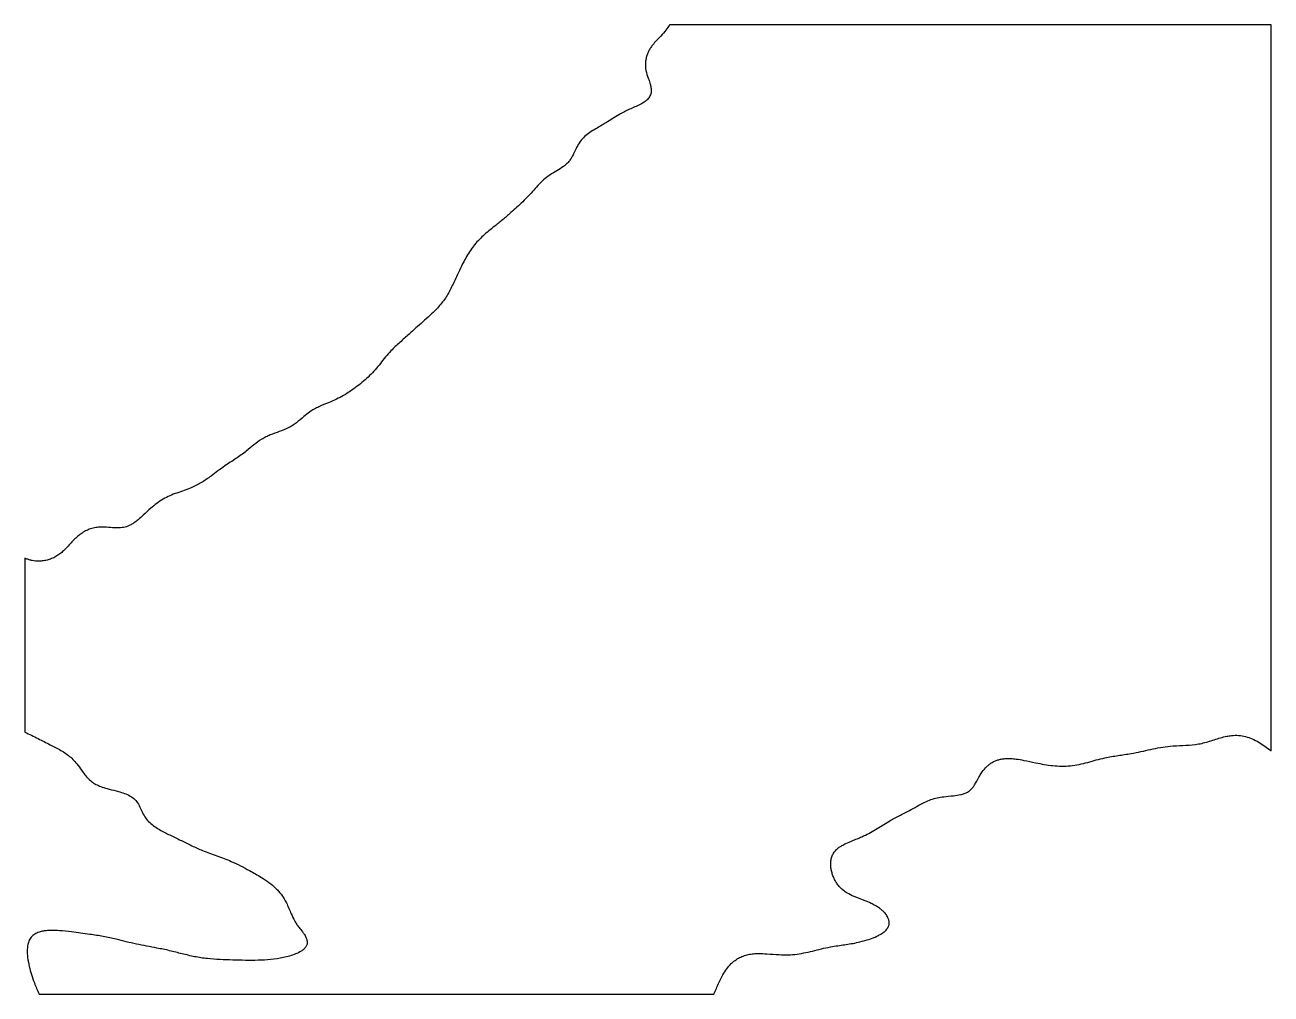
# Model space of a CAD drawing. Header units: millimetres. Extents: x 0 to 180, y -140 to 0.
import ezdxf

# ---------------------------------------------------------------- set-up
doc = ezdxf.new("R2010")
doc.units = ezdxf.units.MM
doc.layers.add('outline', color=7, linetype='Continuous')

msp = doc.modelspace()

# ---------------------------------------------------------------- linework, layer by layer
at = {"layer": 'outline'}
for p, q in [((180, 0), (93.1, 0)), ((180, -104.84), (180, 0)), ((0, -77.02), (0, -102.17)), ((2.06, -140), (99.53, -140))]:
    msp.add_line(p, q, dxfattribs=at)
for points, knots in [([(93.1, 0), (93.06, -0.07), (93.02, -0.14), (92.82, -0.46), (92.64, -0.7), (92.2, -1.25), (91.93, -1.55), (91.46, -2.03), (91.27, -2.22), (90.91, -2.61), (90.73, -2.81), (90.46, -3.17), (90.36, -3.31), (90.18, -3.62), (90.09, -3.78), (89.94, -4.1), (89.88, -4.27), (89.77, -4.61), (89.72, -4.79), (89.66, -5.14), (89.63, -5.32), (89.61, -5.69), (89.62, -5.87), (89.64, -6.23), (89.67, -6.41), (89.78, -6.97), (89.91, -7.33), (90.12, -7.93), (90.2, -8.16), (90.32, -8.56), (90.37, -8.71), (90.42, -8.98), (90.44, -9.08), (90.46, -9.29), (90.47, -9.4), (90.46, -9.61), (90.45, -9.71), (90.42, -9.92), (90.39, -10.02), (90.31, -10.21), (90.27, -10.3), (90.16, -10.48), (90.1, -10.56), (89.97, -10.72), (89.89, -10.8), (89.74, -10.94), (89.66, -11.01), (89.41, -11.19), (89.23, -11.3), (88.81, -11.53), (88.55, -11.65), (88.04, -11.88), (87.78, -11.99), (87.27, -12.22), (87.02, -12.33), (86.52, -12.58), (86.27, -12.71), (85.71, -13.03), (85.39, -13.22), (84.77, -13.62), (84.46, -13.82), (83.93, -14.14), (83.72, -14.27), (83.3, -14.52), (83.08, -14.65), (82.59, -14.93), (82.3, -15.1), (81.74, -15.44), (81.47, -15.63), (80.96, -16.03), (80.71, -16.24), (80.28, -16.73), (80.09, -16.99), (79.82, -17.46), (79.72, -17.66), (79.49, -18.12), (79.37, -18.38), (79.16, -18.82), (79.07, -18.99), (78.87, -19.33), (78.76, -19.49), (78.52, -19.79), (78.39, -19.93), (78.11, -20.2), (77.96, -20.33), (77.49, -20.68), (77.16, -20.88), (76.49, -21.28), (76.16, -21.47), (75.51, -21.9), (75.2, -22.13), (74.62, -22.65), (74.35, -22.93), (73.82, -23.5), (73.56, -23.79), (73.04, -24.37), (72.78, -24.65), (72.25, -25.2), (71.98, -25.47), (71.42, -26), (71.13, -26.26), (70.56, -26.77), (70.27, -27.03), (69.59, -27.63), (69.21, -27.97), (68.41, -28.63), (68.01, -28.96), (67.33, -29.5), (67.06, -29.71), (66.53, -30.16), (66.27, -30.38), (65.77, -30.86), (65.52, -31.1), (65.07, -31.61), (64.85, -31.88), (64.23, -32.71), (63.88, -33.3), (63.33, -34.31), (63.12, -34.73), (62.71, -35.56), (62.51, -35.97), (62.06, -36.95), (61.81, -37.51), (61.25, -38.61), (60.96, -39.15), (60.43, -39.9), (60.24, -40.14), (59.85, -40.61), (59.64, -40.84), (59.12, -41.38), (58.8, -41.68), (58.14, -42.29), (57.81, -42.59), (57.15, -43.19), (56.81, -43.48), (56.15, -44.08), (55.82, -44.38), (55.27, -44.87), (55.05, -45.07), (54.6, -45.46), (54.38, -45.66), (53.71, -46.25), (53.28, -46.65), (52.6, -47.37), (52.33, -47.66), (51.83, -48.27), (51.59, -48.59), (51.1, -49.21), (50.86, -49.51), (50.34, -50.11), (50.07, -50.39), (49.5, -50.94), (49.21, -51.2), (48.6, -51.71), (48.3, -51.96), (47.36, -52.68), (46.72, -53.13), (45.7, -53.72), (45.36, -53.9), (44.65, -54.24), (44.29, -54.39), (43.44, -54.74), (42.95, -54.93), (42.24, -55.27), (42.01, -55.38), (41.55, -55.64), (41.33, -55.78), (40.83, -56.13), (40.56, -56.35), (39.94, -56.88), (39.59, -57.2), (39.03, -57.62), (38.84, -57.75), (38.45, -57.99), (38.25, -58.1), (37.62, -58.41), (37.18, -58.58), (36.31, -58.9), (35.87, -59.06), (35.23, -59.32), (35.02, -59.42), (34.61, -59.62), (34.4, -59.74), (33.8, -60.1), (33.43, -60.38), (32.7, -60.96), (32.34, -61.27), (31.73, -61.75), (31.48, -61.94), (30.97, -62.31), (30.71, -62.48), (30.19, -62.83), (29.93, -63), (29.41, -63.35), (29.15, -63.52), (28.56, -63.94), (28.22, -64.18), (27.55, -64.68), (27.22, -64.93), (26.43, -65.5), (25.98, -65.82), (25.27, -66.25), (25.03, -66.38), (24.54, -66.63), (24.29, -66.74), (23.35, -67.14), (22.65, -67.37), (21.61, -67.74), (21.26, -67.87), (20.59, -68.17), (20.27, -68.33), (19.31, -68.89), (18.73, -69.34), (17.81, -70.15), (17.45, -70.49), (16.84, -71.05), (16.6, -71.27), (16.18, -71.62), (16.01, -71.76), (15.71, -71.97), (15.59, -72.05), (15.34, -72.2), (15.21, -72.27), (14.95, -72.4), (14.81, -72.45), (14.53, -72.53), (14.39, -72.57), (14.1, -72.62), (13.96, -72.63), (13.52, -72.67), (13.23, -72.66), (12.55, -72.63), (12.16, -72.59), (11.52, -72.55), (11.26, -72.55), (10.74, -72.55), (10.48, -72.57), (9.97, -72.65), (9.72, -72.71), (9.24, -72.88), (9, -72.98), (8.54, -73.22), (8.32, -73.36), (7.9, -73.66), (7.7, -73.82), (7.11, -74.33), (6.75, -74.71), (6.17, -75.35), (5.94, -75.6), (5.53, -76.01), (5.36, -76.16), (5, -76.46), (4.81, -76.59), (4.42, -76.83), (4.22, -76.94), (3.8, -77.13), (3.58, -77.2), (3.14, -77.33), (2.91, -77.37), (2.45, -77.44), (2.22, -77.46), (1.84, -77.46), (1.68, -77.45), (1.38, -77.43), (1.22, -77.41), (0.92, -77.35), (0.77, -77.32), (0.48, -77.23), (0.33, -77.17), (0.13, -77.08), (0.06, -77.05), (0, -77.02)], [0, 0, 0, 0, 0.238523, 0.238523, 1.139915, 1.139915, 2.347515, 2.347515, 3.149438, 3.149438, 3.952804, 3.952804, 4.487302, 4.487302, 5.023878, 5.023878, 5.563129, 5.563129, 6.105089, 6.105089, 6.649476, 6.649476, 7.195844, 7.195844, 7.743742, 7.743742, 8.894266, 8.894266, 9.64083, 9.64083, 10.126955, 10.126955, 10.445978, 10.445978, 10.7629, 10.7629, 11.076664, 11.076664, 11.387459, 11.387459, 11.698309, 11.698309, 12.009441, 12.009441, 12.320901, 12.320901, 12.632749, 12.632749, 13.255446, 13.255446, 14.096564, 14.096564, 14.934924, 14.934924, 15.77327, 15.77327, 16.611544, 16.611544, 17.719047, 17.719047, 18.828277, 18.828277, 19.567056, 19.567056, 20.306856, 20.306856, 21.293054, 21.293054, 22.275869, 22.275869, 23.249918, 23.249918, 24.222791, 24.222791, 24.879366, 24.879366, 25.756762, 25.756762, 26.340614, 26.340614, 26.922745, 26.922745, 27.504462, 27.504462, 28.087912, 28.087912, 29.258009, 29.258009, 30.419161, 30.419161, 31.576946, 31.576946, 32.748258, 32.748258, 33.915799, 33.915799, 35.06574, 35.06574, 36.217933, 36.217933, 37.373559, 37.373559, 38.53612, 38.53612, 40.082424, 40.082424, 41.638628, 41.638628, 42.677125, 42.677125, 43.715606, 43.715606, 44.747449, 44.747449, 45.776641, 45.776641, 47.847218, 47.847218, 49.233678, 49.233678, 50.619299, 50.619299, 52.46807, 52.46807, 54.305013, 54.305013, 55.221835, 55.221835, 56.139139, 56.139139, 57.478599, 57.478599, 58.818095, 58.818095, 60.156067, 60.156067, 61.491234, 61.491234, 62.384239, 62.384239, 63.274855, 63.274855, 65.05135, 65.05135, 66.237866, 66.237866, 67.42166, 67.42166, 68.601743, 68.601743, 69.781742, 69.781742, 70.964928, 70.964928, 72.147286, 72.147286, 74.503506, 74.503506, 75.67639, 75.67639, 76.853198, 76.853198, 78.429938, 78.429938, 79.210342, 79.210342, 79.991877, 79.991877, 81.043154, 81.043154, 82.446236, 82.446236, 83.140783, 83.140783, 83.835626, 83.835626, 85.23752, 85.23752, 86.624298, 86.624298, 87.320146, 87.320146, 88.016162, 88.016162, 89.422147, 89.422147, 90.824704, 90.824704, 91.762928, 91.762928, 92.700974, 92.700974, 93.638024, 93.638024, 94.575092, 94.575092, 95.823389, 95.823389, 97.072398, 97.072398, 98.732622, 98.732622, 99.557963, 99.557963, 100.384277, 100.384277, 102.604707, 102.604707, 103.703093, 103.703093, 104.802051, 104.802051, 107.007786, 107.007786, 108.49011, 108.49011, 109.477525, 109.477525, 110.134845, 110.134845, 110.572958, 110.572958, 111.010313, 111.010313, 111.446982, 111.446982, 111.88404, 111.88404, 112.321725, 112.321725, 113.196045, 113.196045, 114.364962, 114.364962, 115.142264, 115.142264, 115.915757, 115.915757, 116.686922, 116.686922, 117.460422, 117.460422, 118.235884, 118.235884, 119.013129, 119.013129, 120.568938, 120.568938, 121.608464, 121.608464, 122.300171, 122.300171, 122.990485, 122.990485, 123.680482, 123.680482, 124.371229, 124.371229, 125.06296, 125.06296, 125.755238, 125.755238, 126.217545, 126.217545, 126.67968, 126.67968, 127.141477, 127.141477, 127.602883, 127.602883, 127.816901, 127.816901, 127.816901, 127.816901]), ([(0, -102.17), (0.32, -102.31), (0.64, -102.46), (1.26, -102.77), (1.58, -102.93), (2.18, -103.24), (2.47, -103.38), (3.06, -103.68), (3.35, -103.83), (4.03, -104.17), (4.42, -104.37), (5.06, -104.72), (5.32, -104.87), (5.81, -105.18), (6.05, -105.34), (6.51, -105.7), (6.73, -105.89), (7.14, -106.3), (7.33, -106.52), (7.76, -107.06), (7.98, -107.38), (8.35, -107.91), (8.5, -108.12), (8.82, -108.53), (8.99, -108.73), (9.36, -109.09), (9.55, -109.26), (9.98, -109.55), (10.2, -109.68), (10.67, -109.91), (10.91, -110.01), (11.48, -110.21), (11.81, -110.3), (12.6, -110.51), (13.05, -110.62), (13.79, -110.82), (14.08, -110.91), (14.66, -111.11), (14.94, -111.24), (15.44, -111.53), (15.67, -111.7), (16.07, -112.09), (16.24, -112.32), (16.52, -112.79), (16.63, -113.04), (16.86, -113.53), (16.97, -113.78), (17.24, -114.27), (17.4, -114.52), (17.76, -114.98), (17.97, -115.19), (18.42, -115.57), (18.65, -115.74), (19.14, -116.06), (19.39, -116.21), (20.13, -116.63), (20.63, -116.87), (21.63, -117.35), (22.13, -117.59), (23.13, -118.08), (23.63, -118.32), (24.38, -118.69), (24.63, -118.81), (25.14, -119.04), (25.39, -119.15), (25.99, -119.4), (26.33, -119.53), (27.03, -119.79), (27.38, -119.91), (28.43, -120.28), (29.13, -120.53), (30.26, -121.02), (30.7, -121.24), (31.58, -121.69), (32.01, -121.92), (32.73, -122.32), (33.02, -122.48), (33.59, -122.8), (33.88, -122.97), (34.53, -123.37), (34.9, -123.61), (35.6, -124.14), (35.93, -124.42), (36.4, -124.88), (36.55, -125.03), (36.83, -125.36), (36.97, -125.54), (37.35, -126.07), (37.57, -126.44), (38.02, -127.35), (38.24, -127.88), (38.62, -128.76), (38.78, -129.11), (39.06, -129.61), (39.16, -129.77), (39.37, -130.09), (39.49, -130.24), (39.76, -130.59), (39.92, -130.79), (40.18, -131.12), (40.28, -131.26), (40.43, -131.5), (40.49, -131.59), (40.58, -131.76), (40.61, -131.83), (40.67, -131.97), (40.69, -132.04), (40.73, -132.18), (40.75, -132.26), (40.77, -132.41), (40.77, -132.48), (40.77, -132.63), (40.76, -132.7), (40.73, -132.85), (40.7, -132.92), (40.64, -133.06), (40.61, -133.12), (40.52, -133.25), (40.47, -133.31), (40.37, -133.42), (40.32, -133.48), (40.15, -133.63), (40.03, -133.72), (39.64, -133.96), (39.37, -134.09), (38.8, -134.32), (38.51, -134.42), (37.93, -134.59), (37.63, -134.66), (36.13, -134.98), (34.91, -135.09), (33.08, -135.14), (32.47, -135.14), (31.24, -135.12), (30.63, -135.1), (28.8, -135.05), (27.57, -135.01), (26.05, -134.85), (25.74, -134.81), (25.12, -134.71), (24.82, -134.66), (23.9, -134.48), (23.3, -134.33), (22.09, -134.03), (21.49, -133.87), (20.58, -133.66), (20.28, -133.59), (19.68, -133.47), (19.37, -133.41), (18.57, -133.26), (18.07, -133.17), (17.08, -132.98), (16.59, -132.89), (15.61, -132.68), (15.12, -132.56), (14.16, -132.32), (13.68, -132.2), (12.56, -131.94), (11.93, -131.8), (10.64, -131.57), (10, -131.47), (8.92, -131.31), (8.48, -131.25), (7.62, -131.13), (7.18, -131.07), (6.16, -130.95), (5.58, -130.89), (4.61, -130.82), (4.22, -130.8), (3.57, -130.81), (3.31, -130.82), (2.88, -130.87), (2.7, -130.89), (2.42, -130.95), (2.31, -130.97), (2.09, -131.04), (1.98, -131.07), (1.76, -131.16), (1.66, -131.21), (1.46, -131.32), (1.36, -131.38), (1.18, -131.51), (1.1, -131.59), (0.94, -131.75), (0.87, -131.84), (0.74, -132.03), (0.68, -132.12), (0.59, -132.33), (0.54, -132.43), (0.47, -132.64), (0.45, -132.75), (0.38, -133.07), (0.35, -133.29), (0.32, -133.92), (0.34, -134.34), (0.45, -135.18), (0.53, -135.6), (0.72, -136.4), (0.83, -136.77), (1.07, -137.57), (1.21, -137.98), (1.57, -138.94), (1.8, -139.47), (2.06, -140)], [0, 0, 0, 0, 0.010162, 0.010162, 0.020426, 0.020426, 0.029938, 0.029938, 0.039509, 0.039509, 0.05227, 0.05227, 0.060782, 0.060782, 0.069279, 0.069279, 0.077763, 0.077763, 0.086257, 0.086257, 0.097626, 0.097626, 0.105202, 0.105202, 0.112748, 0.112748, 0.120275, 0.120275, 0.127813, 0.127813, 0.135379, 0.135379, 0.145486, 0.145486, 0.158965, 0.158965, 0.167919, 0.167919, 0.176787, 0.176787, 0.184976, 0.184976, 0.193162, 0.193162, 0.201079, 0.201079, 0.208989, 0.208989, 0.217498, 0.217498, 0.226049, 0.226049, 0.234587, 0.234587, 0.243129, 0.243129, 0.259316, 0.259316, 0.275518, 0.275518, 0.291715, 0.291715, 0.299805, 0.299805, 0.307884, 0.307884, 0.318713, 0.318713, 0.329523, 0.329523, 0.351127, 0.351127, 0.365495, 0.365495, 0.379856, 0.379856, 0.389452, 0.389452, 0.399044, 0.399044, 0.411815, 0.411815, 0.424563, 0.424563, 0.430913, 0.430913, 0.437246, 0.437246, 0.449921, 0.449921, 0.466761, 0.466761, 0.477954, 0.477954, 0.483459, 0.483459, 0.489038, 0.489038, 0.496421, 0.496421, 0.501342, 0.501342, 0.504633, 0.504633, 0.506837, 0.506837, 0.509033, 0.509033, 0.511219, 0.511219, 0.513396, 0.513396, 0.515572, 0.515572, 0.517756, 0.517756, 0.519954, 0.519954, 0.522167, 0.522167, 0.524391, 0.524391, 0.528822, 0.528822, 0.537689, 0.537689, 0.546572, 0.546572, 0.555481, 0.555481, 0.591148, 0.591148, 0.608978, 0.608978, 0.6268, 0.6268, 0.662487, 0.662487, 0.671553, 0.671553, 0.680637, 0.680637, 0.698809, 0.698809, 0.716907, 0.716907, 0.725924, 0.725924, 0.734912, 0.734912, 0.749682, 0.749682, 0.764358, 0.764358, 0.778917, 0.778917, 0.793349, 0.793349, 0.812306, 0.812306, 0.831365, 0.831365, 0.844112, 0.844112, 0.856899, 0.856899, 0.873981, 0.873981, 0.885365, 0.885365, 0.892946, 0.892946, 0.897996, 0.897996, 0.901362, 0.901362, 0.904722, 0.904722, 0.908071, 0.908071, 0.911403, 0.911403, 0.914715, 0.914715, 0.918005, 0.918005, 0.921281, 0.921281, 0.924548, 0.924548, 0.927814, 0.927814, 0.934144, 0.934144, 0.946312, 0.946312, 0.958779, 0.958779, 0.970224, 0.970224, 0.982983, 0.982983, 1, 1, 1, 1]), ([(99.53, -140), (99.76, -139.46), (99.98, -138.92), (100.41, -137.98), (100.61, -137.59), (100.99, -136.91), (101.17, -136.63), (101.57, -136.09), (101.79, -135.83), (102.15, -135.48), (102.28, -135.37), (102.62, -135.1), (102.83, -134.95), (103.27, -134.7), (103.51, -134.59), (103.99, -134.42), (104.24, -134.34), (104.74, -134.23), (105, -134.2), (105.51, -134.15), (105.77, -134.14), (106.42, -134.14), (106.8, -134.16), (107.77, -134.22), (108.35, -134.27), (109.37, -134.33), (109.8, -134.35), (110.67, -134.32), (111.1, -134.28), (111.96, -134.17), (112.39, -134.09), (113.25, -133.91), (113.67, -133.81), (114.52, -133.59), (114.94, -133.48), (115.8, -133.29), (116.23, -133.21), (117.32, -133.02), (117.97, -132.93), (118.96, -132.78), (119.29, -132.73), (119.94, -132.61), (120.27, -132.54), (121.08, -132.35), (121.55, -132.21), (122.37, -131.93), (122.71, -131.8), (123.21, -131.57), (123.37, -131.49), (123.69, -131.31), (123.84, -131.21), (124.13, -131), (124.27, -130.88), (124.46, -130.68), (124.51, -130.61), (124.62, -130.46), (124.67, -130.38), (124.73, -130.26), (124.74, -130.22), (124.78, -130.11), (124.8, -130.04), (124.83, -129.91), (124.84, -129.84), (124.84, -129.7), (124.84, -129.64), (124.82, -129.5), (124.81, -129.43), (124.78, -129.3), (124.76, -129.23), (124.71, -129.1), (124.69, -129.04), (124.61, -128.88), (124.57, -128.79), (124.46, -128.61), (124.4, -128.53), (124.27, -128.37), (124.2, -128.29), (124.02, -128.1), (123.91, -127.99), (123.68, -127.79), (123.55, -127.69), (123.24, -127.46), (123.04, -127.34), (122.63, -127.11), (122.43, -127), (121.9, -126.75), (121.57, -126.62), (120.76, -126.29), (120.27, -126.11), (119.42, -125.76), (119.07, -125.59), (118.56, -125.28), (118.4, -125.17), (118.09, -124.93), (117.95, -124.8), (117.67, -124.52), (117.54, -124.37), (117.31, -124.05), (117.2, -123.89), (117, -123.55), (116.91, -123.37), (116.75, -123.01), (116.68, -122.82), (116.56, -122.45), (116.52, -122.26), (116.44, -121.87), (116.41, -121.67), (116.39, -121.28), (116.39, -121.09), (116.42, -120.7), (116.45, -120.5), (116.53, -120.22), (116.56, -120.13), (116.64, -119.94), (116.68, -119.85), (116.77, -119.68), (116.82, -119.6), (116.94, -119.44), (117, -119.36), (117.13, -119.21), (117.2, -119.14), (117.38, -118.97), (117.49, -118.88), (117.73, -118.71), (117.86, -118.63), (118.18, -118.44), (118.37, -118.34), (118.88, -118.1), (119.19, -117.98), (119.73, -117.76), (119.96, -117.67), (120.43, -117.48), (120.66, -117.38), (121.23, -117.13), (121.57, -116.96), (122.23, -116.61), (122.56, -116.43), (123.52, -115.85), (124.14, -115.43), (125.27, -114.77), (125.77, -114.51), (126.76, -114), (127.26, -113.75), (128.12, -113.29), (128.49, -113.08), (129.23, -112.66), (129.61, -112.45), (130.28, -112.13), (130.57, -112.01), (131.17, -111.8), (131.47, -111.72), (132.09, -111.59), (132.4, -111.54), (133.19, -111.43), (133.66, -111.39), (134.48, -111.3), (134.83, -111.25), (135.35, -111.14), (135.52, -111.09), (135.86, -110.97), (136.02, -110.9), (136.25, -110.77), (136.32, -110.72), (136.47, -110.62), (136.53, -110.56), (136.66, -110.44), (136.73, -110.38), (136.85, -110.25), (136.9, -110.18), (137.03, -110), (137.11, -109.89), (137.28, -109.6), (137.38, -109.43), (137.62, -108.99), (137.76, -108.72), (138.03, -108.27), (138.15, -108.08), (138.47, -107.63), (138.69, -107.37), (139.05, -107.02), (139.18, -106.91), (139.45, -106.71), (139.59, -106.61), (139.88, -106.44), (140.03, -106.37), (140.34, -106.24), (140.5, -106.19), (140.83, -106.1), (140.99, -106.06), (141.33, -106.01), (141.49, -105.99), (141.91, -105.96), (142.17, -105.96), (142.67, -105.98), (142.93, -106.01), (143.55, -106.09), (143.93, -106.16), (144.86, -106.35), (145.41, -106.47), (146.81, -106.76), (147.64, -106.91), (148.91, -107.04), (149.33, -107.07), (150.18, -107.07), (150.6, -107.05), (151.44, -106.97), (151.86, -106.9), (152.69, -106.74), (153.11, -106.64), (153.93, -106.42), (154.34, -106.29), (155.16, -106.07), (155.58, -105.97), (156.63, -105.74), (157.26, -105.64), (158.53, -105.45), (159.16, -105.36), (160.74, -105.09), (161.68, -104.87), (163.08, -104.56), (163.55, -104.47), (164.48, -104.3), (164.95, -104.23), (166.02, -104.13), (166.63, -104.11), (167.85, -104.05), (168.46, -104.01), (169.37, -103.9), (169.68, -103.85), (170.29, -103.71), (170.59, -103.63), (171.49, -103.36), (172.09, -103.15), (172.99, -102.89), (173.29, -102.81), (173.82, -102.71), (174.04, -102.68), (174.62, -102.62), (174.96, -102.61), (175.65, -102.66), (175.98, -102.72), (176.65, -102.89), (176.97, -103), (177.6, -103.28), (177.91, -103.44), (178.51, -103.79), (178.79, -103.98), (179.39, -104.39), (179.7, -104.61), (180, -104.84)], [0, 0, 0, 0, 1.756648, 1.756648, 3.083803, 3.083803, 4.089346, 4.089346, 5.096432, 5.096432, 5.610371, 5.610371, 6.377643, 6.377643, 7.148194, 7.148194, 7.92117, 7.92117, 8.695147, 8.695147, 9.470795, 9.470795, 10.63433, 10.63433, 12.382477, 12.382477, 13.68259, 13.68259, 14.980949, 14.980949, 16.292642, 16.292642, 17.603452, 17.603452, 18.918934, 18.918934, 20.238129, 20.238129, 22.221126, 22.221126, 23.222805, 23.222805, 24.23176, 24.23176, 25.709868, 25.709868, 26.812228, 26.812228, 27.359207, 27.359207, 27.899216, 27.899216, 28.443014, 28.443014, 28.716986, 28.716986, 28.989841, 28.989841, 29.127698, 29.127698, 29.333337, 29.333337, 29.539245, 29.539245, 29.745403, 29.745403, 29.951903, 29.951903, 30.15874, 30.15874, 30.365868, 30.365868, 30.6758, 30.6758, 30.986465, 30.986465, 31.29764, 31.29764, 31.763777, 31.763777, 32.230874, 32.230874, 32.930999, 32.930999, 33.632444, 33.632444, 34.684325, 34.684325, 36.260064, 36.260064, 37.435564, 37.435564, 38.025769, 38.025769, 38.615653, 38.615653, 39.205939, 39.205939, 39.796919, 39.796919, 40.388437, 40.388437, 40.980124, 40.980124, 41.571553, 41.571553, 42.162203, 42.162203, 42.751333, 42.751333, 43.337876, 43.337876, 43.633209, 43.633209, 43.928402, 43.928402, 44.223664, 44.223664, 44.519088, 44.519088, 44.814741, 44.814741, 45.257449, 45.257449, 45.701221, 45.701221, 46.367324, 46.367324, 47.369813, 47.369813, 48.12199, 48.12199, 48.877762, 48.877762, 50.00011, 50.00011, 51.12367, 51.12367, 53.369259, 53.369259, 55.050333, 55.050333, 56.722551, 56.722551, 57.992144, 57.992144, 59.270724, 59.270724, 60.220626, 60.220626, 61.169127, 61.169127, 62.118339, 62.118339, 63.541498, 63.541498, 64.603548, 64.603548, 65.134666, 65.134666, 65.663385, 65.663385, 65.929494, 65.929494, 66.195576, 66.195576, 66.46181, 66.46181, 66.728313, 66.728313, 67.127899, 67.127899, 67.728307, 67.728307, 68.629804, 68.629804, 69.304628, 69.304628, 70.308599, 70.308599, 70.814119, 70.814119, 71.319422, 71.319422, 71.824532, 71.824532, 72.330046, 72.330046, 72.836077, 72.836077, 73.342529, 73.342529, 74.101354, 74.101354, 74.861266, 74.861266, 76.001151, 76.001151, 77.71105, 77.71105, 80.265253, 80.265253, 81.533021, 81.533021, 82.799048, 82.799048, 84.072441, 84.072441, 85.344065, 85.344065, 86.627778, 86.627778, 87.913402, 87.913402, 89.838768, 89.838768, 91.76049, 91.76049, 94.640421, 94.640421, 96.069125, 96.069125, 97.48581, 97.48581, 99.311791, 99.311791, 101.140694, 101.140694, 102.072141, 102.072141, 103.011425, 103.011425, 104.901527, 104.901527, 105.825922, 105.825922, 106.518241, 106.518241, 107.549725, 107.549725, 108.578501, 108.578501, 109.608377, 109.608377, 110.641637, 110.641637, 111.677847, 111.677847, 112.815609, 112.815609, 112.815609, 112.815609])]:
    msp.add_open_spline(points, degree=3, knots=knots, dxfattribs=at)

doc.saveas('drawing.dxf')
